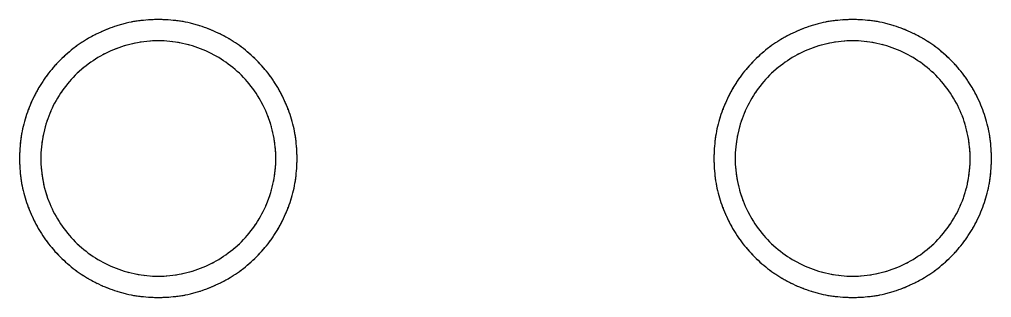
# Model space of a CAD drawing. Header units: millimetres. Extents: x 18456 to 179493, y -203649 to 469211.
# Drawn here: x 137601.3 to 137692.3, y 125241 to 125267 of the extents above; entities that cross this region are included whole.
import ezdxf

# ---------------------------------------------------------------- set-up
doc = ezdxf.new("R2010")
doc.units = ezdxf.units.MM
doc.linetypes.add('X-평면도(기본형)$0$HIDDENX2', pattern=[0.75, 0.5, -0.25])
doc.layers.add('X-평면도(기본형)$0$FUR', color=6, linetype='Continuous', true_color=0xff00ff)

# ---------------------------------------------------------------- blocks, each defined once
blk = doc.blocks.new('X-평면도(기본형)$0$SB1703 1500')
at = {"layer": 'X-평면도(기본형)$0$FUR', "color": 8, "linetype": 'X-평면도(기본형)$0$HIDDENX2', "ltscale": 2, "true_color": 0x808080}
for points, knots in [([(764.697, 458.003), (764.074, 457.978), (762.834, 457.926), (761.018, 457.515), (759.282, 456.871), (757.653, 455.982), (756.159, 454.866), (754.837, 453.545), (753.721, 452.051), (752.831, 450.422), (752.187, 448.685), (751.774, 446.868), (751.723, 445.627), (751.697, 445.003)], [0, 0, 0, 0, 0.091507, 0.182216, 0.2726, 0.363093, 0.454141, 0.545921, 0.636961, 0.727439, 0.817805, 0.908498, 1, 1, 1, 1]), ([(777.697, 445.004), (777.671, 445.627), (777.619, 446.868), (777.207, 448.686), (776.563, 450.422), (775.673, 452.051), (774.556, 453.545), (773.235, 454.866), (771.741, 455.982), (770.112, 456.871), (768.376, 457.515), (766.56, 457.926), (765.32, 457.978), (764.697, 458.003)], [0, 0, 0, 0, 0.09151, 0.182206, 0.272572, 0.363045, 0.454079, 0.545853, 0.636895, 0.727384, 0.817769, 0.908482, 1, 1, 1, 1]), ([(829.697, 458.003), (829.074, 457.978), (827.835, 457.926), (826.018, 457.515), (824.282, 456.871), (822.654, 455.982), (821.16, 454.867), (819.838, 453.545), (818.721, 452.052), (817.831, 450.422), (817.187, 448.686), (816.774, 446.868), (816.723, 445.627), (816.697, 445.003)], [0, 0, 0, 0, 0.09151, 0.182222, 0.272609, 0.363102, 0.45415, 0.545928, 0.636966, 0.727442, 0.817806, 0.908497, 1, 1, 1, 1]), ([(842.697, 445.004), (842.671, 445.627), (842.619, 446.868), (842.207, 448.686), (841.563, 450.422), (840.673, 452.051), (839.556, 453.545), (838.234, 454.866), (836.74, 455.982), (835.112, 456.871), (833.376, 457.515), (831.56, 457.926), (830.32, 457.978), (829.698, 458.003)], [0, 0, 0, 0, 0.091507, 0.1822, 0.272562, 0.363034, 0.454068, 0.545843, 0.636888, 0.72738, 0.817767, 0.908483, 1, 1, 1, 1]), ([(775.697, 445.003), (775.697, 445.725), (775.553, 447.173), (775.135, 448.547), (774.314, 450.538), (773.486, 451.772), (771.466, 453.794), (770.223, 454.623), (767.587, 455.714), (766.125, 456.005), (763.27, 456.006), (761.804, 455.714), (759.168, 454.622), (757.93, 453.795), (755.907, 451.773), (755.079, 450.534), (753.986, 447.894), (753.694, 446.437), (753.696, 445)], [0, 0, 0, 0, 0.0625, 0.125, 0.125, 0.25, 0.25, 0.375, 0.375, 0.5, 0.5, 0.625, 0.625, 0.75, 0.75, 0.875, 0.875, 1, 1, 1, 1]), ([(840.697, 445.003), (840.697, 445.725), (840.553, 447.173), (840.135, 448.547), (839.314, 450.538), (838.486, 451.772), (836.466, 453.794), (835.223, 454.623), (832.587, 455.714), (831.125, 456.005), (828.27, 456.006), (826.804, 455.714), (824.168, 454.622), (822.93, 453.795), (820.907, 451.773), (820.079, 450.534), (818.987, 447.894), (818.694, 446.437), (818.696, 445)], [0, 0, 0, 0, 0.0625, 0.125, 0.125, 0.25, 0.25, 0.375, 0.375, 0.5, 0.5, 0.625, 0.625, 0.75, 0.75, 0.875, 0.875, 1, 1, 1, 1]), ([(751.697, 445), (751.723, 444.377), (751.775, 443.136), (752.187, 441.319), (752.832, 439.583), (753.722, 437.954), (754.839, 436.461), (756.161, 435.14), (757.654, 434.024), (759.283, 433.135), (761.018, 432.492), (762.835, 432.081), (764.074, 432.029), (764.697, 432.003)], [0, 0, 0, 0, 0.091507, 0.182201, 0.272565, 0.363039, 0.454075, 0.545851, 0.636894, 0.727384, 0.81777, 0.908484, 1, 1, 1, 1]), ([(753.696, 445), (753.697, 443.564), (753.981, 442.133), (755.081, 439.466), (755.906, 438.236), (757.93, 436.211), (759.17, 435.384), (761.807, 434.292), (763.267, 434.002), (766.127, 434.001), (767.589, 434.293), (770.226, 435.385), (771.464, 436.211), (773.487, 438.236), (774.313, 439.468), (775.137, 441.466), (775.555, 442.845), (775.697, 444.282), (775.697, 445.003)], [0, 0, 0, 0, 0.125, 0.125, 0.25, 0.25, 0.375, 0.375, 0.5, 0.5, 0.625, 0.625, 0.75, 0.75, 0.875, 0.875, 0.9375, 1, 1, 1, 1]), ([(764.697, 432.003), (765.32, 432.029), (766.559, 432.081), (768.376, 432.492), (770.112, 433.136), (771.741, 434.025), (773.235, 435.141), (774.556, 436.462), (775.673, 437.956), (776.563, 439.585), (777.207, 441.322), (777.619, 443.139), (777.671, 444.38), (777.697, 445.003)], [0, 0, 0, 0, 0.091509, 0.18222, 0.272606, 0.3631, 0.454149, 0.54593, 0.636969, 0.727446, 0.81781, 0.9085, 1, 1, 1, 1]), ([(816.697, 445), (816.723, 444.377), (816.775, 443.136), (817.187, 441.318), (817.832, 439.582), (818.722, 437.954), (819.839, 436.46), (821.161, 435.139), (822.655, 434.024), (824.283, 433.135), (826.019, 432.492), (827.835, 432.081), (829.074, 432.029), (829.697, 432.003)], [0, 0, 0, 0, 0.091504, 0.182195, 0.272557, 0.36303, 0.454066, 0.545843, 0.636889, 0.727381, 0.817769, 0.908484, 1, 1, 1, 1]), ([(818.696, 445), (818.697, 443.564), (818.981, 442.133), (820.081, 439.466), (820.906, 438.236), (822.93, 436.211), (824.17, 435.384), (826.808, 434.292), (828.267, 434.002), (831.127, 434.001), (832.589, 434.293), (835.226, 435.385), (836.464, 436.211), (838.487, 438.236), (839.313, 439.468), (840.137, 441.466), (840.555, 442.845), (840.697, 444.282), (840.697, 445.003)], [0, 0, 0, 0, 0.125, 0.125, 0.25, 0.25, 0.375, 0.375, 0.5, 0.5, 0.625, 0.625, 0.75, 0.75, 0.875, 0.875, 0.9375, 1, 1, 1, 1]), ([(829.697, 432.003), (830.319, 432.029), (831.559, 432.081), (833.376, 432.492), (835.111, 433.136), (836.74, 434.025), (838.234, 435.14), (839.556, 436.462), (840.673, 437.956), (841.563, 439.585), (842.207, 441.321), (842.619, 443.139), (842.671, 444.38), (842.697, 445.003)], [0, 0, 0, 0, 0.091512, 0.182226, 0.272615, 0.363111, 0.45416, 0.545939, 0.636977, 0.727451, 0.817812, 0.908501, 1, 1, 1, 1])]:
    blk.add_open_spline(points, degree=3, knots=knots, dxfattribs=at)
at = {"layer": 'X-평면도(기본형)$0$FUR', "color": 8, "true_color": 0x808080}
for points, knots in [([(764.697, 458.003), (764.074, 457.978), (762.834, 457.926), (761.018, 457.515), (759.282, 456.871), (757.653, 455.982), (756.159, 454.866), (754.837, 453.545), (753.721, 452.051), (752.831, 450.422), (752.187, 448.685), (751.774, 446.868), (751.723, 445.627), (751.697, 445.003)], [0, 0, 0, 0, 0.091507, 0.182216, 0.2726, 0.363093, 0.454141, 0.545921, 0.636961, 0.727439, 0.817805, 0.908498, 1, 1, 1, 1]), ([(777.697, 445.004), (777.671, 445.627), (777.619, 446.868), (777.207, 448.686), (776.563, 450.422), (775.673, 452.051), (774.556, 453.545), (773.235, 454.866), (771.741, 455.982), (770.112, 456.871), (768.376, 457.515), (766.56, 457.926), (765.32, 457.978), (764.697, 458.003)], [0, 0, 0, 0, 0.09151, 0.182206, 0.272572, 0.363045, 0.454079, 0.545853, 0.636895, 0.727384, 0.817769, 0.908482, 1, 1, 1, 1]), ([(829.697, 458.003), (829.074, 457.978), (827.835, 457.926), (826.018, 457.515), (824.282, 456.871), (822.654, 455.982), (821.16, 454.867), (819.838, 453.545), (818.721, 452.052), (817.831, 450.422), (817.187, 448.686), (816.774, 446.868), (816.723, 445.627), (816.697, 445.003)], [0, 0, 0, 0, 0.09151, 0.182222, 0.272609, 0.363102, 0.45415, 0.545928, 0.636966, 0.727442, 0.817806, 0.908497, 1, 1, 1, 1]), ([(842.697, 445.004), (842.671, 445.627), (842.619, 446.868), (842.207, 448.686), (841.563, 450.422), (840.673, 452.051), (839.556, 453.545), (838.234, 454.866), (836.74, 455.982), (835.112, 456.871), (833.376, 457.515), (831.56, 457.926), (830.32, 457.978), (829.698, 458.003)], [0, 0, 0, 0, 0.091507, 0.1822, 0.272562, 0.363034, 0.454068, 0.545843, 0.636888, 0.72738, 0.817767, 0.908483, 1, 1, 1, 1]), ([(775.697, 445.003), (775.697, 445.725), (775.553, 447.173), (775.135, 448.547), (774.314, 450.538), (773.486, 451.772), (771.466, 453.794), (770.223, 454.623), (767.587, 455.714), (766.125, 456.005), (763.27, 456.006), (761.804, 455.714), (759.168, 454.622), (757.93, 453.795), (755.907, 451.773), (755.079, 450.534), (753.986, 447.894), (753.694, 446.437), (753.696, 445)], [0, 0, 0, 0, 0.0625, 0.125, 0.125, 0.25, 0.25, 0.375, 0.375, 0.5, 0.5, 0.625, 0.625, 0.75, 0.75, 0.875, 0.875, 1, 1, 1, 1]), ([(840.697, 445.003), (840.697, 445.725), (840.553, 447.173), (840.135, 448.547), (839.314, 450.538), (838.486, 451.772), (836.466, 453.794), (835.223, 454.623), (832.587, 455.714), (831.125, 456.005), (828.27, 456.006), (826.804, 455.714), (824.168, 454.622), (822.93, 453.795), (820.907, 451.773), (820.079, 450.534), (818.987, 447.894), (818.694, 446.437), (818.696, 445)], [0, 0, 0, 0, 0.0625, 0.125, 0.125, 0.25, 0.25, 0.375, 0.375, 0.5, 0.5, 0.625, 0.625, 0.75, 0.75, 0.875, 0.875, 1, 1, 1, 1]), ([(751.697, 445), (751.723, 444.377), (751.775, 443.136), (752.187, 441.319), (752.832, 439.583), (753.722, 437.954), (754.839, 436.461), (756.161, 435.14), (757.654, 434.024), (759.283, 433.135), (761.018, 432.492), (762.835, 432.081), (764.074, 432.029), (764.697, 432.003)], [0, 0, 0, 0, 0.091507, 0.182201, 0.272565, 0.363039, 0.454075, 0.545851, 0.636894, 0.727384, 0.81777, 0.908484, 1, 1, 1, 1]), ([(753.696, 445), (753.697, 443.564), (753.981, 442.133), (755.081, 439.466), (755.906, 438.236), (757.93, 436.211), (759.17, 435.384), (761.807, 434.292), (763.267, 434.002), (766.127, 434.001), (767.589, 434.293), (770.226, 435.385), (771.464, 436.211), (773.487, 438.236), (774.313, 439.468), (775.137, 441.466), (775.555, 442.845), (775.697, 444.282), (775.697, 445.003)], [0, 0, 0, 0, 0.125, 0.125, 0.25, 0.25, 0.375, 0.375, 0.5, 0.5, 0.625, 0.625, 0.75, 0.75, 0.875, 0.875, 0.9375, 1, 1, 1, 1]), ([(764.697, 432.003), (765.32, 432.029), (766.559, 432.081), (768.376, 432.492), (770.112, 433.136), (771.741, 434.025), (773.235, 435.141), (774.556, 436.462), (775.673, 437.956), (776.563, 439.585), (777.207, 441.322), (777.619, 443.139), (777.671, 444.38), (777.697, 445.003)], [0, 0, 0, 0, 0.091509, 0.18222, 0.272606, 0.3631, 0.454149, 0.54593, 0.636969, 0.727446, 0.81781, 0.9085, 1, 1, 1, 1]), ([(816.697, 445), (816.723, 444.377), (816.775, 443.136), (817.187, 441.318), (817.832, 439.582), (818.722, 437.954), (819.839, 436.46), (821.161, 435.139), (822.655, 434.024), (824.283, 433.135), (826.019, 432.492), (827.835, 432.081), (829.074, 432.029), (829.697, 432.003)], [0, 0, 0, 0, 0.091504, 0.182195, 0.272557, 0.36303, 0.454066, 0.545843, 0.636889, 0.727381, 0.817769, 0.908484, 1, 1, 1, 1]), ([(818.696, 445), (818.697, 443.564), (818.981, 442.133), (820.081, 439.466), (820.906, 438.236), (822.93, 436.211), (824.17, 435.384), (826.808, 434.292), (828.267, 434.002), (831.127, 434.001), (832.589, 434.293), (835.226, 435.385), (836.464, 436.211), (838.487, 438.236), (839.313, 439.468), (840.137, 441.466), (840.555, 442.845), (840.697, 444.282), (840.697, 445.003)], [0, 0, 0, 0, 0.125, 0.125, 0.25, 0.25, 0.375, 0.375, 0.5, 0.5, 0.625, 0.625, 0.75, 0.75, 0.875, 0.875, 0.9375, 1, 1, 1, 1]), ([(829.697, 432.003), (830.319, 432.029), (831.559, 432.081), (833.376, 432.492), (835.111, 433.136), (836.74, 434.025), (838.234, 435.14), (839.556, 436.462), (840.673, 437.956), (841.563, 439.585), (842.207, 441.321), (842.619, 443.139), (842.671, 444.38), (842.697, 445.003)], [0, 0, 0, 0, 0.091512, 0.182226, 0.272615, 0.363111, 0.45416, 0.545939, 0.636977, 0.727451, 0.817812, 0.908501, 1, 1, 1, 1])]:
    blk.add_open_spline(points, degree=3, knots=knots, dxfattribs=at)

msp = doc.modelspace()

# ---------------------------------------------------------------- block references
at = {"layer": 'X-평면도(기본형)$0$FUR'}
msp.add_blockref('X-평면도(기본형)$0$SB1703 1500', (136849.629, 124808.947), dxfattribs=at)

doc.saveas('drawing.dxf')
